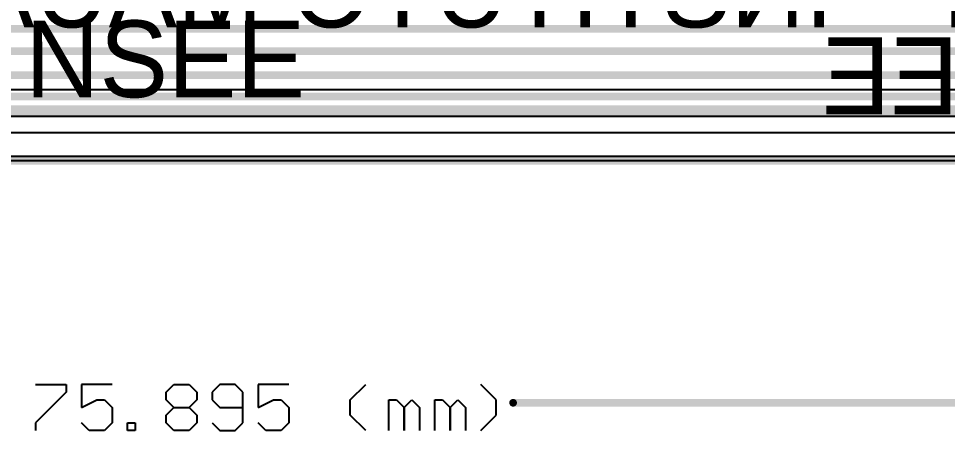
# Model space of a CAD drawing. Extents: x 8 to 204, y 9 to 177.
# Drawn here: x 94.26 to 124.98, y 8.86 to 22.49 of the extents above; entities that cross this region are included whole.
import ezdxf

# ---------------------------------------------------------------- set-up
doc = ezdxf.new("R2010")
doc.units = 0
for name, color, linetype in [('BOTTOMLAYER', 5, 'CONTINUOUS'), ('BOTTOMOVERLAY', 54, 'CONTINUOUS'), ('MECHANICAL13', 56, 'CONTINUOUS'), ('MECHANICAL3', 76, 'CONTINUOUS'), ('TOPLAYER', 1, 'CONTINUOUS'), ('TOPOVERLAY', 2, 'CONTINUOUS')]:
    doc.layers.add(name, color=color, linetype=linetype)

msp = doc.modelspace()

# ---------------------------------------------------------------- linework, layer by layer
at = {"layer": 'BOTTOMLAYER'}
for p, q in [((33.985, 19.266), (167.303, 19.266)), ((190.119, 17.78), (14.605, 17.78))]:
    msp.add_line(p, q, dxfattribs=at)
at = {"layer": 'BOTTOMLAYER', "const_width": 0.254}
for points in [[(39.37, 22.149), (144.926, 22.149)], [(37.567, 21.412), (152.419, 21.412)], [(35.814, 20.625), (159.734, 20.625)], [(33.985, 19.914), (167.303, 19.914)]]:
    msp.add_lwpolyline(points, dxfattribs=at)
at = {"layer": 'MECHANICAL13'}
for p, q in [((94.823, 10.388), (95.839, 10.388)), ((95.839, 10.388), (95.839, 10.134)), ((97.362, 10.388), (96.347, 10.388)), ((96.347, 10.388), (96.347, 9.627)), ((99.14, 10.134), (99.394, 10.388)), ((99.394, 10.388), (99.901, 10.388)), ((99.901, 10.388), (100.155, 10.134)), ((100.917, 10.388), (100.663, 10.134)), ((101.425, 10.388), (100.917, 10.388)), ((101.679, 10.134), (101.425, 10.388)), ((103.202, 10.388), (102.187, 10.388)), ((102.187, 10.388), (102.187, 9.627)), ((105.234, 9.881), (105.742, 10.388)), ((110.058, 9.881), (109.55, 10.388)), ((95.839, 10.134), (94.823, 9.119)), ((96.347, 9.627), (96.854, 9.881)), ((96.854, 9.881), (97.108, 9.881)), ((97.108, 9.881), (97.362, 9.627)), ((99.14, 9.881), (99.14, 10.134)), ((99.394, 9.627), (99.14, 9.881)), ((100.155, 9.881), (99.901, 9.627)), ((100.155, 10.134), (100.155, 9.881)), ((100.663, 10.134), (100.663, 9.881)), ((100.663, 9.881), (100.917, 9.627)), ((101.679, 9.119), (101.679, 10.134)), ((102.187, 9.627), (102.695, 9.881)), ((102.695, 9.881), (102.948, 9.881)), ((102.948, 9.881), (103.202, 9.627)), ((105.234, 9.373), (105.234, 9.881)), ((106.503, 8.865), (106.503, 9.881)), ((106.503, 9.881), (106.757, 9.881)), ((106.757, 9.881), (107.011, 9.627)), ((107.011, 9.627), (107.265, 9.881)), ((107.265, 9.881), (107.519, 9.627)), ((108.027, 8.865), (108.027, 9.881)), ((108.027, 9.881), (108.281, 9.881)), ((108.281, 9.881), (108.535, 9.627)), ((108.535, 9.627), (108.789, 9.881)), ((108.789, 9.881), (109.043, 9.627)), ((110.058, 9.373), (110.058, 9.881)), ((97.362, 9.627), (97.362, 9.119)), ((99.14, 9.373), (99.394, 9.627)), ((99.394, 9.627), (99.901, 9.627)), ((99.901, 9.627), (100.155, 9.373)), ((100.917, 9.627), (101.679, 9.627)), ((103.202, 9.627), (103.202, 9.119)), ((107.011, 9.627), (107.011, 8.865)), ((107.011, 8.865), (107.011, 9.627)), ((107.519, 9.627), (107.519, 8.865)), ((108.535, 9.627), (108.535, 8.865)), ((108.535, 8.865), (108.535, 9.627)), ((109.043, 9.627), (109.043, 8.865)), ((99.14, 9.119), (99.14, 9.373)), ((100.155, 9.373), (100.155, 9.119)), ((105.742, 8.865), (105.234, 9.373)), ((109.55, 8.865), (110.058, 9.373)), ((94.823, 9.119), (94.823, 8.865)), ((96.601, 8.865), (96.347, 9.119)), ((97.362, 9.119), (97.108, 8.865)), ((97.87, 8.865), (97.87, 9.119)), ((97.87, 9.119), (98.124, 9.119)), ((98.124, 9.119), (98.124, 8.865)), ((99.394, 8.865), (99.14, 9.119)), ((100.155, 9.119), (99.901, 8.865)), ((100.663, 9.119), (100.917, 8.865)), ((101.425, 8.865), (101.679, 9.119)), ((102.441, 8.865), (102.187, 9.119)), ((103.202, 9.119), (102.948, 8.865)), ((97.108, 8.865), (96.601, 8.865)), ((98.124, 8.865), (97.87, 8.865)), ((99.901, 8.865), (99.394, 8.865)), ((100.917, 8.865), (101.425, 8.865)), ((102.948, 8.865), (102.441, 8.865))]:
    msp.add_line(p, q, dxfattribs=at)
at = {"layer": 'MECHANICAL13', "const_width": 0.254}
msp.add_lwpolyline([(110.617, 9.779), (189.906, 9.779)], dxfattribs=at)
at = {"layer": 'MECHANICAL13', "const_width": 0.127}
msp.add_lwpolyline([(110.553, 9.779, 1), (110.68, 9.779, 1)], format="xyb", close=True, dxfattribs=at)
at = {"layer": 'MECHANICAL3', "const_width": 0.254}
msp.add_lwpolyline([(14.605, 17.78), (190.5, 17.78)], dxfattribs=at)
at = {"layer": 'TOPLAYER'}
for p, q in [((176.873, 20.136), (89.954, 20.136)), ((89.662, 18.726), (177.165, 18.726)), ((190.475, 17.932), (14.808, 17.932))]:
    msp.add_line(p, q, dxfattribs=at)
at = {"layer": 'TOPLAYER', "const_width": 0.381}
msp.add_lwpolyline([(89.662, 19.431), (177.165, 19.431)], dxfattribs=at)

# ---------------------------------------------------------------- texts
at = {"layer": 'BOTTOMOVERLAY', "text_generation_flag": 2}
for s, p in [('IMT - INSTITUTO MAUÁ DE TECNOLOGIA', (130.073, 22.2)), ('NSEE', (130.073, 19.329))]:
    msp.add_text(s, height=2.54, rotation=360, dxfattribs=at).set_placement(p)
at = {"layer": 'TOPOVERLAY'}
msp.add_text('NSEE', height=2.54, rotation=360, dxfattribs=at).set_placement((94.488, 19.888))

doc.saveas('drawing.dxf')
